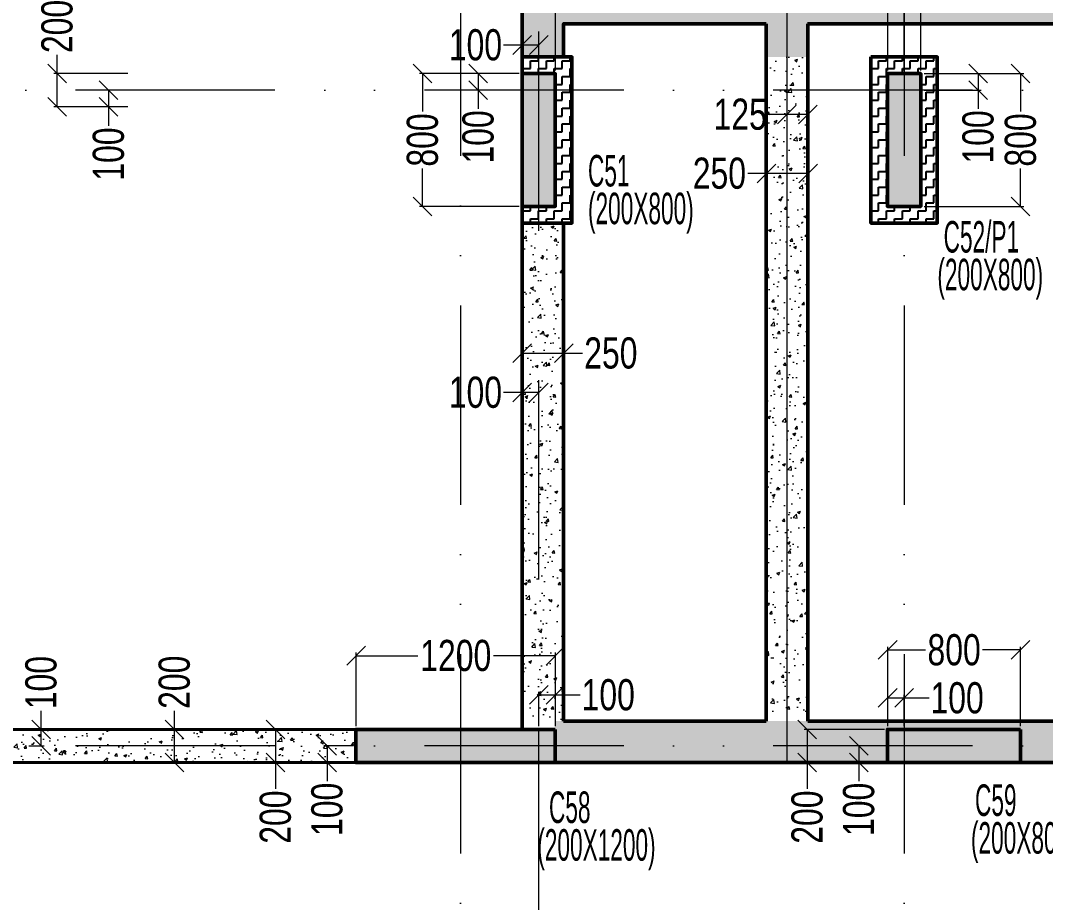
# Model space of a CAD drawing. Header units: millimetres. Extents: x 359 to 43503, y 1365 to 61403.
# Drawn here: x 17270 to 23441, y 18096 to 23408 of the extents above; entities that cross this region are included whole.
import ezdxf

# ---------------------------------------------------------------- set-up
doc = ezdxf.new("R2010")
doc.units = ezdxf.units.MM
doc.linetypes.add('ACAD_ISO04W100', pattern=[30, 24, -3, 0, -3])
doc.linetypes.add('ACAD_ISO12W100', pattern=[21, 12, -3, 0, -3, 0, -3])
for name, color, linetype, lineweight in [('-STR-WALL HAT', 250, 'Continuous', 20), ('A-ANNO-DIMS', 8, 'Continuous', 15), ('A-ANNO-GRID-LINE', 9, 'ACAD_ISO04W100', 20), ('A-CLMN', 5, 'Continuous', 50), ('A-CONC', 5, 'Continuous', 40), ('A-CONC-PATT', 253, 'Continuous', 0), ('S-COLS-IDEN', 4, 'Continuous', 9), ('STR-COL-DIM', 8, 'Continuous', 18), ('STR-GRID-LINE', 8, 'ACAD_ISO04W100', 15)]:
    doc.layers.add(name, color=color, linetype=linetype, lineweight=lineweight)
for name, color, linetype in [('AHC-A-HATCH', 7, 'Continuous'), ('COMMENTS', 1, 'Continuous'), ('S-COL-TER HATCH', 55, 'Continuous')]:
    doc.layers.add(name, color=color, linetype=linetype)
doc.styles.add('SOBHA', font='swisscl.ttf')
doc.styles.add('Swis721 LtCn BT', font='swisscl.ttf', dxfattribs={"width": 0.7, "height": 250})
doc.dimstyles.new('S-75', dxfattribs={"dimscale": 75, "dimtxt": 2.5, "dimasz": 1.5, "dimexe": 0.25, "dimexo": 0.25, "dimgap": 0.1, "dimtad": 0, "dimdec": 0, "dimzin": 0, "dimdsep": 46, "dimtxsty": 'SOBHA', "dimblk": 'OBLIQUE', "dimcen": 0.09, "dimclrd": 9, "dimclre": 9, "dimclrt": 6, "dimadec": 5, "dimazin": 0, "dimtfac": 1, "dimtdec": 0, "dimtmove": 0, "dimatfit": 3, "dimfxl": 0.18, "dimtolj": 1, "dimtzin": 0, "dimlwd": -1, "dimlwe": -1, "dimarcsym": 0})
pattern_1 = [(50, (-0.37, 0), (182.1847, -15.9391), [19.05, -209.55]), (355, (-0.37, 0), (-35.2434, 191.0568), [15.24, -167.6406]), (100.45144, (14.81, -1.33), (146.94125, 175.11775), [16.19, -178.0902]), (46.1842, (-0.37, 50.8), (271.079, -42.0423), [28.575, -314.325]), (96.6356, (22.22, 47.3), (237.4041, 247.4261), [24.285, -267.1356]), (351.18415, (-0.37, 50.8), (237.4041, 247.4261), [22.86, -251.4597]), (21, (25.03, 38.1), (151.6144, -102.2652), [19.05, -209.55]), (326, (25.03, 38.1), (61.802, 184.188), [15.24, -167.64]), (71.45144, (37.66, 29.58), (213.4164, 81.9228), [16.19, -178.0899]), (37.5, (-0.37, 0), (3.0886, 84.55504), [0, -165.608, 0, -170.18, 0, -168.275]), (7.5, (-0.37, 0), (66.81966, 100.18057), [0, -97.028, 0, -161.798, 0, -64.135]), (327.5, (-57.01, 0), (135.5906, -5.72874), [0, -63.5, 0, -198.12, 0, -262.89]), (317.5, (-82.41, 0), (148.1292, 25.4265), [0, -82.55, 0, -131.572, 0, -186.69])]

# ---------------------------------------------------------------- blocks, each defined once
blk = doc.blocks.new('A$Ca94b9103')
at = {"layer": '-STR-WALL HAT', "linetype": 'ByBlock'}
h = blk.add_hatch(dxfattribs=at)
h.set_pattern_fill('AR-CONC', color=8, style=0)
h.set_pattern_definition([(50, (-730.34, -0.2), (182.1847, -15.9391), [19.05, -209.55]), (355, (-730.34, -0.2), (-35.2434, 191.0568), [15.24, -167.6406]), (100.4514, (-715.16, -1.53), (146.9412, 175.1178), [16.19, -178.0902]), (46.1842, (-730.34, 50.6), (271.079, -42.0423), [28.575, -314.325]), (96.6356, (-707.75, 47.1), (237.404, 247.426), [24.285, -267.1356]), (351.1842, (-730.34, 50.6), (237.404, 247.426), [22.86, -251.4597]), (21, (-704.94, 37.9), (151.6144, -102.2652), [19.05, -209.55]), (326, (-704.94, 37.9), (61.802, 184.188), [15.24, -167.64]), (71.45144, (-692.31, 29.38), (213.4164, 81.9228), [16.19, -178.09]), (37.5, (-730.344, -0.2), (3.0886, 84.55504), [0, -165.608, 0, -170.18, 0, -168.275]), (7.5, (-730.34, -0.2), (66.81966, 100.18057), [0, -97.028, 0, -161.798, 0, -64.135]), (327.5, (-786.986, -0.2), (135.5906, -5.72874), [0, -63.5, 0, -198.12, 0, -262.89]), (317.5, (-812.39, -0.2), (148.1292, 25.4265), [0, -82.55, 0, -131.572, 0, -186.69])])
h.paths.add_polyline_path([(17789.6, 12905.8), (17539.6, 12905.8), (17539.6, 8955.4), (17789.6, 8955.4)])
at = {"layer": '-STR-WALL HAT'}
h = blk.add_hatch(dxfattribs=at)
h.set_pattern_fill('AR-CONC', color=8, style=0)
h.set_pattern_definition(pattern_1)
h.paths.add_polyline_path([(16320.4, 11905.6), (16070.4, 11905.6), (16070.4, 8905.6), (16320.4, 8905.6)])
h = blk.add_hatch(dxfattribs=at)
h.set_pattern_fill('AR-CONC', color=8, style=0)
h.set_pattern_definition(pattern_1)
edge = h.paths.add_edge_path()
edge.add_line((18390.8, 6405.6), (18390.8, 50.5))
edge.add_line((18390.8, 50.5), (8200.7, 50.5))
edge.add_line((8200.7, 50.5), (8201.3, 47.3))
edge.add_line((8201.3, 47.3), (7951.3, 47.3))
edge.add_line((7951.3, 47.3), (7949.9, -199.5))
edge.add_line((7949.9, -199.5), (29145.1, -199.5))
edge.add_line((29145.1, -199.5), (29145.8, 6894.9))
edge.add_line((29145.8, 6894.9), (31640.8, 6895.1))
edge.add_line((31640.8, 6895.1), (31640.7, 10405.6))
edge.add_line((31645.7, 10405.5), (31390.7, 10405.5))
edge.add_line((31390.7, 10405.5), (31390.8, 7145))
edge.add_line((31390.8, 7145), (28895.8, 7144.9))
edge.add_line((28895.8, 7144.9), (28895.8, 50.5))
edge.add_line((28895.8, 50.5), (18147, 50.5))
edge.add_line((18640.6, 50.5), (18641, 6655.6))
edge.add_line((18641, 6655.6), (16200.7, 6655.6))
edge.add_line((16200.7, 6655.6), (16200.3, 6405.6))
edge.add_line((16200.3, 6405.6), (18390.8, 6405.6))
h = blk.add_hatch(dxfattribs=at)
h.set_pattern_fill('AR-CONC', color=8, style=0)
h.set_pattern_definition([(50, (-0.37, 49.9), (182.1847, -15.9391), [19.05, -209.55]), (355, (-0.37, 49.9), (-35.2434, 191.0568), [15.24, -167.6406]), (100.4514, (14.81, 48.57), (146.9412, 175.1178), [16.19, -178.0902]), (46.1842, (-0.37, 100.7), (271.079, -42.0423), [28.575, -314.325]), (96.6356, (22.22, 97.2), (237.404, 247.426), [24.285, -267.1356]), (351.1842, (-0.37, 100.7), (237.404, 247.426), [22.86, -251.4597]), (21, (25.03, 88), (151.6144, -102.2652), [19.05, -209.55]), (326, (25.03, 88), (61.802, 184.188), [15.24, -167.64]), (71.4514, (37.66, 79.48), (213.4164, 81.9228), [16.19, -178.09]), (37.5, (-0.37, 49.9), (3.0886, 84.55504), [0, -165.608, 0, -170.18, 0, -168.275]), (7.5, (-0.37, 49.9), (66.81966, 100.18057), [0, -97.028, 0, -161.798, 0, -64.135]), (327.5, (-57.01, 49.9), (135.5906, -5.72874), [0, -63.5, 0, -198.12, 0, -262.89]), (317.5, (-82.41, 49.9), (148.1292, 25.4265), [0, -82.55, 0, -131.572, 0, -186.69])])
h.paths.add_polyline_path([(15069.5, 8855.5), (12364.7, 8855.4), (12364.7, 8655.5), (15069.5, 8655.6)])
at = {"layer": 'A-CONC-PATT'}
h = blk.add_hatch(color=256, dxfattribs=at)
h.dxf.hatch_style = 1
h.paths.add_polyline_path([(16270, 12805.5), (16070, 12805.5), (16070, 12005.5), (16270, 12005.5)])
h = blk.add_hatch(color=256, dxfattribs=at)
h.dxf.hatch_style = 1
h.paths.add_polyline_path([(18470, 12805.5), (18270, 12805.5), (18270, 12005.5), (18470, 12005.5)])
h = blk.add_hatch(color=256, dxfattribs=at)
h.dxf.hatch_style = 1
h.paths.add_polyline_path([(16270, 8655.5), (16270, 8855.5), (15070, 8855.5), (15070, 8655.5)])
h = blk.add_hatch(color=256, dxfattribs=at)
h.dxf.hatch_style = 1
h.paths.add_polyline_path([(19070, 8655.5), (19070, 8855.5), (18270, 8855.5), (18270, 8655.5)])
at = {"layer": 'AHC-A-HATCH', "linetype": 'ByBlock'}
h = blk.add_hatch(dxfattribs=at)
h.set_pattern_fill('AR-CONC', color=8)
h.set_pattern_definition([(50, (327805.75, 1799510.83), (182.184669, -15.939086), [19.05, -209.55]), (355, (327805.75, 1799510.83), (-35.243421, 191.056845), [15.24, -167.640584]), (100.451445, (327820.93, 1799509.5), (146.941247, 175.117752), [16.190009, -178.090245]), (46.1842, (327805.75, 1799561.63), (271.07904, -42.042328), [28.575, -314.325]), (96.635558, (327828.34, 1799558.12), (237.404134, 247.426125), [24.285023, -267.13561]), (351.184151, (327805.75, 1799561.63), (237.404134, 247.426125), [22.859967, -251.45973]), (21, (327831.15, 1799548.93), (151.614391, -102.265198), [19.05, -209.55]), (326, (327831.15, 1799548.93), (61.802028, 184.187966), [15.24, -167.64]), (71.451445, (327843.78, 1799540.4), (213.41642, 81.922769), [16.190009, -178.089938]), (37.5, (327805.75, 1799510.83), (3.0886033, 84.5550389), [0, -165.608, 0, -170.18, 0, -168.275]), (7.5, (327805.75, 1799510.83), (66.8196625, 100.180575), [0, -97.028, 0, -161.798, 0, -64.135]), (327.5, (327749.11, 1799510.83), (135.5905952, -5.728744), [0, -63.5, 0, -198.12, 0, -262.89]), (317.5, (327723.71, 1799510.83), (148.129181, 25.426491), [0, -82.55, 0, -131.572, 0, -186.69])])
h.paths.add_polyline_path([(21690.4, 12705.6), (21440.4, 12705.6), (21440.4, 8905.6), (20249.9, 8905.6), (20249.9, 8755.6), (23800, 8755.6), (23800, 8905.6), (21690.4, 8905.6)])
h.paths.add_polyline_path([(21690.4, 13105.6), (21690, 13105.7), (21690, 13355.7), (20249.9, 13355.6), (20249.9, 13105.6), (21440.4, 13105.6), (21440.4, 12705.6), (21690.4, 12705.6)])
h.paths.add_polyline_path([(19990.4, 13105.6), (20249.9, 13105.6), (20249.9, 13355.6), (17787.9, 13355.6), (17789.3, 12905.4), (17789.3, 12905.4), (17789.3, 13105.4), (19740.4, 13105.6), (19740.4, 12705.6), (19990.4, 12705.6)])
h.paths.add_polyline_path([(16320.4, 13355.6), (16320.4, 15235.5), (16169.5, 15235.5), (16169.5, 12905.5), (16320.4, 12905.6), (16320.4, 13105.6), (17539.3, 13105.6), (17539.3, 12905.6), (17789.3, 12905.4), (17787.9, 13355.6)])
h.paths.add_polyline_path([(16169.5, 15235.5), (16071.4, 15235.5), (16070.4, 12905.6), (16070.4, 12905.5), (16169.5, 12905.5)])
h.paths.add_polyline_path([(16269.5, 8905.5), (16269.5, 8755.6), (18270, 8755.6), (18270, 8855.5), (19070, 8855.5), (19071.1, 8905.5)])
h.paths.add_polyline_path([(16269.5, 8755.6), (16269.5, 8655.5), (18270, 8655.5), (18270, 8755.6)])
h.paths.add_polyline_path([(20249.9, 8755.6), (20249.9, 8905.6), (19990.4, 8905.6), (19990.4, 12705.6), (19740.4, 12705.6), (19740.4, 8905.6), (19071.1, 8905.6), (19070, 8755.6)])
h.paths.add_polyline_path([(20249.9, 8655.5), (20249.9, 8755.6), (19070, 8755.6), (19070, 8655.5)])
h.paths.add_polyline_path([(20249.9, 8755.6), (20249.9, 8655.5), (23800, 8655.5), (23800, 8755.6)])
at = {"layer": 'S-COL-TER HATCH', "linetype": 'ByBlock'}
h = blk.add_hatch(dxfattribs=at)
h.set_pattern_fill('ZIGZAG', color=8, scale=15)
h.set_pattern_definition([(0, (100.095, 925.54), (47.625, 47.625), [47.625, -47.625]), (90, (147.72, 925.54), (-47.625, 47.625), [47.625, -47.625])])
h.paths.add_polyline_path([(16370, 12905.5), (16070, 12905.5), (16070, 11905.5), (16370, 11905.5)])
h.paths.add_polyline_path([(16270, 12805.5), (16270, 12005.5), (16070, 12005.5), (16070, 12805.5)], flags=16)
at = {"layer": 'S-COL-TER HATCH'}
h = blk.add_hatch(dxfattribs=at)
h.set_pattern_fill('ZIGZAG', color=8, scale=15)
h.set_pattern_definition([(0, (99.947, 925.54), (47.625, 47.625), [47.625, -47.625]), (90, (147.57, 925.54), (-47.625, 47.625), [47.625, -47.625])])
h.paths.add_polyline_path([(18570, 12905.5), (18170, 12905.5), (18170, 11905.5), (18570, 11905.5)])
h.paths.add_polyline_path([(18270, 12005.5), (18270, 12805.5), (18470, 12805.5), (18470, 12005.5)], flags=16)
at = {"layer": 'A-CLMN'}
for p, q in [((17789.9, 13105.4, 0.1), (17790.1, 8905.5, -1.7)), ((16070.9, 12805.5, -1.9), (16070.9, 12005.5, -1.7)), ((16070, 11905.5, -0.8), (16070, 8855.5, -0.8)), ((16320.4, 11905.6, -0.7), (16320.4, 8905.5, -0.1)), ((16320.4, 8905.5, -0.1), (17539.6, 8905.5, -0.2)), ((17790.1, 8905.5, -0.2), (18169.7, 8905.5, -0.3)), ((16270, 8655.5, -0.8), (18170, 8655.6, -0.5)), ((18170, 8655.6, -0.5), (23804.5, 8655.5, -1.2)), ((18270, 8655.5, -0.5), (19070, 8655.5, -0.5)), ((18270, 8655.5, -0.5), (19070, 8655.5, -0.5))]:
    blk.add_line(p, q, dxfattribs=at)
for points, elevation in [([(16070, 12905.5), (16070, 15235.5), (16320, 15235.4), (16320.4, 13355.6)], -1.2), ([(17540.3, 13105.4), (17539.6, 8905.5)], -0.2), ([(19070, 8655.5), (19070, 8855.5)], -0.8)]:
    blk.add_lwpolyline(points, dxfattribs=dict(at, elevation=elevation))
for points in [[(16320, 12905.5), (16320, 13105.5), (17539.3, 13105.4)], [(17789.3, 13105.4), (19740, 13105.6), (19740, 8905.5), (18169.7, 8905.5)]]:
    blk.add_lwpolyline(points, dxfattribs=at)
for points, elevation in [([(16070, 12905.5), (16370, 12905.5), (16370, 11905.5), (16070, 11905.5)], -1), ([(18170, 12905.5), (18570, 12905.5), (18570, 11905.5), (18170, 11905.5)], -0.8), ([(16070, 12805.5), (16270, 12805.5), (16270, 12005.5), (16070, 12005.5)], -1), ([(18270, 12805.5), (18470, 12805.5), (18470, 12005.5), (18270, 12005.5)], -0.8), ([(16270, 8855.5), (16270, 8655.5), (15070, 8655.5), (15070, 8855.5)], -0.8), ([(19070, 8855.5), (19070, 8655.5), (18270, 8655.5), (18270, 8855.5)], -0.5)]:
    blk.add_lwpolyline(points, close=True, dxfattribs=dict(at, elevation=elevation))
at = {"layer": 'A-CONC', "ltscale": 50}
blk.add_line((16070, 12605.5, -2.5), (16070, 12605.5, -2.5), dxfattribs=at)
blk.add_line((16070, 12605.5, -2.5), (16070, 12605.5, -2.5), dxfattribs=at)
for points, elevation in [([(16070, 12805.5), (16070, 12605.5)], -1), ([(16070, 12805.5), (16070, 12605.5)], -1), ([(16070, 12005.5), (16270, 12005.5)], -0.8), ([(16070, 12005.5), (16270, 12005.5)], -0.8), ([(15069.5, 8855.5), (12370, 8855.5)], -0.6), ([(15070, 8855.5), (15070, 8855.5), (15070, 8655.5)], -0.8), ([(15070, 8855.5), (15070, 8855.5), (15070, 8655.5)], -0.8), ([(18270, 8855.5), (18270, 8655.5)], -0.6), ([(18270, 8855.5), (18270, 8655.5)], -0.6), ([(15069.5, 8655.5), (12370, 8655.6)], -0.8)]:
    blk.add_lwpolyline(points, dxfattribs=dict(at, elevation=elevation))
blk = doc.blocks.new('STRG')
at = {"layer": 'A-ANNO-DIMS', "linetype": 'ACAD_ISO12W100', "ltscale": 100}
for p, q in [((35970.1, -1588153, -0.1), (35970.1, -1637469.2, -0.1)), ((38639.8, -1588153, -0.1), (38639.8, -1637469.2, -0.1)), ((36439.7, -1588603, -0.1), (36439.7, -1637469.2, -0.1)), ((55854, -1622559.7, -0.1), (17033.9, -1622559.7, -0.1)), ((55854, -1626509.7, 0.1), (17033.9, -1626509.7, 0.1))]:
    blk.add_line(p, q, dxfattribs=at)
blk = doc.blocks.new('_Oblique')
at = {"color": 0, "linetype": 'ByBlock', "lineweight": -2}
blk.add_line((-0.5, -0.5), (0.5, 0.5), dxfattribs=at)
blk = doc.blocks.new('*D729')
at = {"layer": 'Defpoints', "color": 0, "transparency": 16777216}
for p in [(20490.3, 23627.4), (20290.3, 23088.7, 0.2), (20490.3, 23088.7, 0.2)]:
    blk.add_point(p, dxfattribs=at)
at = {"layer": 'STR-COL-DIM', "color": 9, "transparency": 16777216}
for p, q in [((20290.3, 23107.5), (20290.3, 23646.2)), ((20490.3, 23107.5), (20490.3, 23646.2)), ((20290.3, 23627.4), (20177.8, 23627.4)), ((20490.3, 23627.4), (20290.3, 23627.4))]:
    blk.add_line(p, q, dxfattribs=at)
at = {"layer": 'STR-COL-DIM', "color": 9, "transparency": 16777216, "xscale": 112.5, "yscale": 112.5, "zscale": 112.5, "rotation": 180}
blk.add_blockref('_Oblique', (20290.3, 23627.4), dxfattribs=at)
at = {"layer": 'STR-COL-DIM', "color": 9, "transparency": 16777216, "xscale": 112.5, "yscale": 112.5, "zscale": 112.5}
blk.add_blockref('_Oblique', (20490.3, 23627.4), dxfattribs=at)
at = {"layer": 'STR-COL-DIM', "color": 6, "transparency": 16777216, "insert": (20006.6, 23627.4), "char_height": 187.5, "attachment_point": 5, "style": 'SOBHA'}
blk.add_mtext('\\A1;200', dxfattribs=at)
blk = doc.blocks.new('*D730')
at = {"layer": 'Defpoints', "color": 0, "transparency": 16777216}
for p in [(20290.3, 23260.8), (20290.3, 23088.7, -0.4), (20390.3, 23088.7, 0.2)]:
    blk.add_point(p, dxfattribs=at)
at = {"layer": 'STR-COL-DIM', "color": 9, "transparency": 16777216}
for p, q in [((20290.3, 23107.5), (20290.3, 23279.6)), ((20390.3, 23107.5), (20390.3, 23279.6)), ((20290.3, 23260.8), (20177.8, 23260.8)), ((20390.3, 23260.8), (20290.3, 23260.8))]:
    blk.add_line(p, q, dxfattribs=at)
at = {"layer": 'STR-COL-DIM', "color": 9, "transparency": 16777216, "xscale": 112.5, "yscale": 112.5, "zscale": 112.5, "rotation": 180}
blk.add_blockref('_Oblique', (20290.3, 23260.8), dxfattribs=at)
at = {"layer": 'STR-COL-DIM', "color": 9, "transparency": 16777216, "xscale": 112.5, "yscale": 112.5, "zscale": 112.5}
blk.add_blockref('_Oblique', (20390.3, 23260.8), dxfattribs=at)
at = {"layer": 'STR-COL-DIM', "color": 6, "transparency": 16777216, "insert": (20008.7, 23260.8), "char_height": 187.5, "attachment_point": 5, "style": 'SOBHA'}
blk.add_mtext('\\A1;100', dxfattribs=at)
blk = doc.blocks.new('*D731')
at = {"layer": 'Defpoints', "color": 0, "transparency": 16777216}
for p in [(20290.3, 23088.7, 0.2), (20025.3, 22988.7), (20290.3, 22988.7)]:
    blk.add_point(p, dxfattribs=at)
at = {"layer": 'STR-COL-DIM', "color": 9, "transparency": 16777216}
for p, q in [((20271.6, 23088.7), (20006.5, 23088.7)), ((20025.3, 23088.7), (20025.3, 22988.7)), ((20271.6, 22988.7), (20006.5, 22988.7)), ((20025.3, 22988.7), (20025.3, 22876.2))]:
    blk.add_line(p, q, dxfattribs=at)
at = {"layer": 'STR-COL-DIM', "color": 9, "transparency": 16777216, "xscale": 112.5, "yscale": 112.5, "zscale": 112.5}
for p, rotation in [((20025.3, 23088.7), 90), ((20025.3, 22988.7), 270)]:
    blk.add_blockref('_Oblique', p, dxfattribs=dict(at, rotation=rotation))
at = {"layer": 'STR-COL-DIM', "color": 6, "transparency": 16777216, "insert": (20025.3, 22707.1), "char_height": 187.5, "attachment_point": 5, "rotation": 90, "style": 'SOBHA'}
blk.add_mtext('\\A1;100', dxfattribs=at)
blk = doc.blocks.new('*D732')
at = {"layer": 'Defpoints', "color": 0, "transparency": 16777216}
for p in [(19690.3, 23088.7), (20290.3, 23088.7), (20290.3, 22288.7)]:
    blk.add_point(p, dxfattribs=at)
at = {"layer": 'STR-COL-DIM', "color": 9, "transparency": 16777216}
for p, q in [((20271.6, 23088.7), (19671.6, 23088.7)), ((19690.3, 23088.7), (19690.3, 22860.3)), ((19690.3, 22288.7), (19690.3, 22517.2)), ((20271.6, 22288.7), (19671.6, 22288.7))]:
    blk.add_line(p, q, dxfattribs=at)
at = {"layer": 'STR-COL-DIM', "color": 9, "transparency": 16777216, "xscale": 112.5, "yscale": 112.5, "zscale": 112.5}
for p, rotation in [((19690.3, 23088.7), 90), ((19690.3, 22288.7), 270)]:
    blk.add_blockref('_Oblique', p, dxfattribs=dict(at, rotation=rotation))
at = {"layer": 'STR-COL-DIM', "color": 6, "transparency": 16777216, "insert": (19690.3, 22688.7), "char_height": 187.5, "attachment_point": 5, "rotation": 90, "style": 'SOBHA'}
blk.add_mtext('\\A1;800', dxfattribs=at)
blk = doc.blocks.new('*D733')
at = {"layer": 'Defpoints', "color": 0, "transparency": 16777216}
for p in [(22690.6, 23987.4), (22490.6, 23088.7, 0.2), (22690.6, 23088.7, 0.2)]:
    blk.add_point(p, dxfattribs=at)
at = {"layer": 'STR-COL-DIM', "color": 9, "transparency": 16777216}
for p, q in [((22490.6, 23107.5), (22490.6, 24006.2)), ((22690.6, 23107.5), (22690.6, 24006.2)), ((22490.6, 23987.4), (22690.6, 23987.4)), ((22690.6, 23987.4), (22803.1, 23987.4))]:
    blk.add_line(p, q, dxfattribs=at)
at = {"layer": 'STR-COL-DIM', "color": 9, "transparency": 16777216, "xscale": 112.5, "yscale": 112.5, "zscale": 112.5, "rotation": 180}
blk.add_blockref('_Oblique', (22490.6, 23987.4), dxfattribs=at)
at = {"layer": 'STR-COL-DIM', "color": 9, "transparency": 16777216, "xscale": 112.5, "yscale": 112.5, "zscale": 112.5}
blk.add_blockref('_Oblique', (22690.6, 23987.4), dxfattribs=at)
at = {"layer": 'STR-COL-DIM', "color": 6, "transparency": 16777216, "insert": (22974.3, 23987.4), "char_height": 187.5, "attachment_point": 5, "style": 'SOBHA'}
blk.add_mtext('\\A1;200', dxfattribs=at)
blk = doc.blocks.new('*D734')
at = {"layer": 'Defpoints', "color": 0, "transparency": 16777216}
for p in [(22690.6, 23768.2), (22590.6, 23088.7, 0.2), (22690.6, 23088.7, -0.6)]:
    blk.add_point(p, dxfattribs=at)
at = {"layer": 'STR-COL-DIM', "color": 9, "transparency": 16777216}
for p, q in [((22590.6, 23107.5), (22590.6, 23787)), ((22590.6, 23768.2), (22690.6, 23768.2)), ((22690.6, 23107.5), (22690.6, 23787)), ((22690.6, 23768.2), (22803.1, 23768.2))]:
    blk.add_line(p, q, dxfattribs=at)
at = {"layer": 'STR-COL-DIM', "color": 9, "transparency": 16777216, "xscale": 112.5, "yscale": 112.5, "zscale": 112.5, "rotation": 180}
blk.add_blockref('_Oblique', (22590.6, 23768.2), dxfattribs=at)
at = {"layer": 'STR-COL-DIM', "color": 9, "transparency": 16777216, "xscale": 112.5, "yscale": 112.5, "zscale": 112.5}
blk.add_blockref('_Oblique', (22690.6, 23768.2), dxfattribs=at)
at = {"layer": 'STR-COL-DIM', "color": 6, "transparency": 16777216, "insert": (22972.3, 23768.2), "char_height": 187.5, "attachment_point": 5, "style": 'SOBHA'}
blk.add_mtext('\\A1;100', dxfattribs=at)
blk = doc.blocks.new('*D735')
at = {"layer": 'Defpoints', "color": 0, "transparency": 16777216}
for p in [(22690.6, 23088.7, 0.2), (22690.6, 22988.7), (23035.2, 22988.7)]:
    blk.add_point(p, dxfattribs=at)
at = {"layer": 'STR-COL-DIM', "color": 9, "transparency": 16777216}
for p, q in [((22709.4, 23088.7), (23054, 23088.7)), ((23035.2, 23088.7), (23035.2, 22988.7)), ((22709.4, 22988.7), (23054, 22988.7)), ((23035.2, 22988.7), (23035.2, 22876.2))]:
    blk.add_line(p, q, dxfattribs=at)
at = {"layer": 'STR-COL-DIM', "color": 9, "transparency": 16777216, "xscale": 112.5, "yscale": 112.5, "zscale": 112.5}
for p, rotation in [((23035.2, 23088.7), 90), ((23035.2, 22988.7), 270)]:
    blk.add_blockref('_Oblique', p, dxfattribs=dict(at, rotation=rotation))
at = {"layer": 'STR-COL-DIM', "color": 6, "transparency": 16777216, "insert": (23035.2, 22707.1), "char_height": 187.5, "attachment_point": 5, "rotation": 90, "style": 'SOBHA'}
blk.add_mtext('\\A1;100', dxfattribs=at)
blk = doc.blocks.new('*D736')
at = {"layer": 'Defpoints', "color": 0, "transparency": 16777216}
for p in [(22690.6, 23088.7), (23290.6, 23088.7), (22690.6, 22288.7)]:
    blk.add_point(p, dxfattribs=at)
at = {"layer": 'STR-COL-DIM', "color": 9, "transparency": 16777216}
for p, q in [((22709.4, 23088.7), (23309.4, 23088.7)), ((23290.6, 23088.7), (23290.6, 22860.3)), ((23290.6, 22288.7), (23290.6, 22517.2)), ((22709.4, 22288.7), (23309.4, 22288.7))]:
    blk.add_line(p, q, dxfattribs=at)
at = {"layer": 'STR-COL-DIM', "color": 9, "transparency": 16777216, "xscale": 112.5, "yscale": 112.5, "zscale": 112.5}
for p, rotation in [((23290.6, 23088.7), 90), ((23290.6, 22288.7), 270)]:
    blk.add_blockref('_Oblique', p, dxfattribs=dict(at, rotation=rotation))
at = {"layer": 'STR-COL-DIM', "color": 6, "transparency": 16777216, "insert": (23290.6, 22688.7), "char_height": 187.5, "attachment_point": 5, "rotation": 90, "style": 'SOBHA'}
blk.add_mtext('\\A1;800', dxfattribs=at)
blk = doc.blocks.new('*D745')
at = {"layer": 'Defpoints', "color": 0, "transparency": 16777216}
for p in [(17935.1, 22988.7, -0.4), (17800, 22888.7), (17935.1, 22888.7, -0.4)]:
    blk.add_point(p, dxfattribs=at)
at = {"layer": 'STR-COL-DIM', "color": 9, "transparency": 16777216}
for p, q in [((17916.4, 22988.7), (17781.2, 22988.7)), ((17800, 22988.7), (17800, 22888.7)), ((17916.4, 22888.7), (17781.2, 22888.7)), ((17800, 22888.7), (17800, 22773))]:
    blk.add_line(p, q, dxfattribs=at)
at = {"layer": 'STR-COL-DIM', "color": 9, "transparency": 16777216, "xscale": 112.5, "yscale": 112.5, "zscale": 112.5}
for p, rotation in [((17800, 22988.7), 90), ((17800, 22888.7), 270)]:
    blk.add_blockref('_Oblique', p, dxfattribs=dict(at, rotation=rotation))
at = {"layer": 'STR-COL-DIM', "color": 6, "transparency": 16777216, "insert": (17800, 22603.9), "char_height": 187.5, "attachment_point": 5, "rotation": 90, "style": 'SOBHA'}
blk.add_mtext('\\A1;100', dxfattribs=at)
blk = doc.blocks.new('*D746')
at = {"layer": 'Defpoints', "color": 0, "transparency": 16777216}
for p in [(17490.2, 23088.7), (17935.1, 23088.7, -0.8), (17935.1, 22888.7, -0.4)]:
    blk.add_point(p, dxfattribs=at)
at = {"layer": 'STR-COL-DIM', "color": 9, "transparency": 16777216}
for p, q in [((17490.2, 23088.7), (17490.2, 23201.2)), ((17916.4, 23088.7), (17471.5, 23088.7)), ((17490.2, 22888.7), (17490.2, 23088.7)), ((17916.4, 22888.7), (17471.5, 22888.7))]:
    blk.add_line(p, q, dxfattribs=at)
at = {"layer": 'STR-COL-DIM', "color": 9, "transparency": 16777216, "xscale": 112.5, "yscale": 112.5, "zscale": 112.5}
for p, rotation in [((17490.2, 23088.7), 90), ((17490.2, 22888.7), 270)]:
    blk.add_blockref('_Oblique', p, dxfattribs=dict(at, rotation=rotation))
at = {"layer": 'STR-COL-DIM', "color": 6, "transparency": 16777216, "insert": (17490.2, 23372.5), "char_height": 187.5, "attachment_point": 5, "rotation": 90, "style": 'SOBHA'}
blk.add_mtext('\\A1;200', dxfattribs=at)
blk = doc.blocks.new('*D749')
at = {"layer": 'Defpoints', "color": 0, "transparency": 16777216}
for p in [(20540.3, 21404.7), (20290.3, 20949.3, 0.2), (20540.3, 20949.3, -0.8)]:
    blk.add_point(p, dxfattribs=at)
at = {"layer": 'STR-COL-DIM', "color": 9, "transparency": 16777216}
for p, q in [((20290.3, 20968.1), (20290.3, 21423.5)), ((20540.3, 20968.1), (20540.3, 21423.5)), ((20290.3, 21404.7), (20540.3, 21404.7)), ((20540.3, 21404.7), (20652.8, 21404.7))]:
    blk.add_line(p, q, dxfattribs=at)
at = {"layer": 'STR-COL-DIM', "color": 9, "transparency": 16777216, "xscale": 112.5, "yscale": 112.5, "zscale": 112.5, "rotation": 180}
blk.add_blockref('_Oblique', (20290.3, 21404.7), dxfattribs=at)
at = {"layer": 'STR-COL-DIM', "color": 9, "transparency": 16777216, "xscale": 112.5, "yscale": 112.5, "zscale": 112.5}
blk.add_blockref('_Oblique', (20540.3, 21404.7), dxfattribs=at)
at = {"layer": 'STR-COL-DIM', "color": 6, "transparency": 16777216, "insert": (20824, 21404.7), "char_height": 187.5, "attachment_point": 5, "style": 'SOBHA'}
blk.add_mtext('\\A1;250', dxfattribs=at)
blk = doc.blocks.new('*D750')
at = {"layer": 'Defpoints', "color": 0, "transparency": 16777216}
for p in [(20290.3, 21168.2), (20290.3, 20968.1), (20390.3, 20949.3, 0.2)]:
    blk.add_point(p, dxfattribs=at)
at = {"layer": 'STR-COL-DIM', "color": 9, "transparency": 16777216}
for p, q in [((20290.3, 21168.2), (20177.8, 21168.2)), ((20290.3, 20986.8), (20290.3, 21186.9)), ((20390.3, 21168.2), (20290.3, 21168.2)), ((20390.3, 20968.1), (20390.3, 21186.9))]:
    blk.add_line(p, q, dxfattribs=at)
at = {"layer": 'STR-COL-DIM', "color": 9, "transparency": 16777216, "xscale": 112.5, "yscale": 112.5, "zscale": 112.5, "rotation": 180}
blk.add_blockref('_Oblique', (20290.3, 21168.2), dxfattribs=at)
at = {"layer": 'STR-COL-DIM', "color": 9, "transparency": 16777216, "xscale": 112.5, "yscale": 112.5, "zscale": 112.5}
blk.add_blockref('_Oblique', (20390.3, 21168.2), dxfattribs=at)
at = {"layer": 'STR-COL-DIM', "color": 6, "transparency": 16777216, "insert": (20008.7, 21168.2), "char_height": 187.5, "attachment_point": 5, "style": 'SOBHA'}
blk.add_mtext('\\A1;100', dxfattribs=at)
blk = doc.blocks.new('*D582')
at = {"layer": 'Defpoints', "color": 0, "transparency": 16777216}
for p in [(19289.4, 19038.7, -0.4), (19115.5, 18938.7), (19289.4, 18938.7)]:
    blk.add_point(p, dxfattribs=at)
at = {"layer": 'STR-COL-DIM', "color": 9, "transparency": 16777216}
for p, q in [((19270.7, 19038.7), (19096.8, 19038.7)), ((19115.5, 19038.7), (19115.5, 18938.7)), ((19270.7, 18938.7), (19096.8, 18938.7)), ((19115.5, 18938.7), (19115.5, 18826.2))]:
    blk.add_line(p, q, dxfattribs=at)
at = {"layer": 'STR-COL-DIM', "color": 9, "transparency": 16777216, "xscale": 112.5, "yscale": 112.5, "zscale": 112.5}
for p, rotation in [((19115.5, 19038.7), 90), ((19115.5, 18938.7), 270)]:
    blk.add_blockref('_Oblique', p, dxfattribs=dict(at, rotation=rotation))
at = {"layer": 'STR-COL-DIM', "color": 6, "transparency": 16777216, "insert": (19115.5, 18657.1), "char_height": 187.5, "attachment_point": 5, "rotation": 90, "style": 'SOBHA'}
blk.add_mtext('\\A1;100', dxfattribs=at)
blk = doc.blocks.new('*D583')
at = {"layer": 'Defpoints', "color": 0, "transparency": 16777216}
for p in [(18804.8, 19138.7), (19289.4, 19138.7, -0.3), (19289.4, 18938.7, -0.4)]:
    blk.add_point(p, dxfattribs=at)
at = {"layer": 'STR-COL-DIM', "color": 9, "transparency": 16777216}
for p, q in [((19270.7, 19138.7), (18786.1, 19138.7)), ((18804.8, 19138.7), (18804.8, 18938.7)), ((19270.7, 18938.7), (18786.1, 18938.7)), ((18804.8, 18938.7), (18804.8, 18781.5))]:
    blk.add_line(p, q, dxfattribs=at)
at = {"layer": 'STR-COL-DIM', "color": 9, "transparency": 16777216, "xscale": 112.5, "yscale": 112.5, "zscale": 112.5}
for p, rotation in [((18804.8, 19138.7), 90), ((18804.8, 18938.7), 270)]:
    blk.add_blockref('_Oblique', p, dxfattribs=dict(at, rotation=rotation))
at = {"layer": 'STR-COL-DIM', "color": 6, "transparency": 16777216, "insert": (18804.8, 18610.3), "char_height": 187.5, "attachment_point": 5, "rotation": 90, "style": 'SOBHA'}
blk.add_mtext('\\A1;200', dxfattribs=at)
blk = doc.blocks.new('*D584')
at = {"layer": 'Defpoints', "color": 0, "transparency": 16777216}
for p in [(20490.3, 19582.7), (19290.4, 19138.6, -0.8), (20490.3, 19138.7)]:
    blk.add_point(p, dxfattribs=at)
at = {"layer": 'STR-COL-DIM', "color": 9, "transparency": 16777216}
for p, q in [((19290.4, 19157.4), (19290.4, 19601.4)), ((19290.4, 19582.7), (19662.5, 19582.7)), ((20490.3, 19582.7), (20118.2, 19582.7)), ((20490.3, 19157.5), (20490.3, 19601.4))]:
    blk.add_line(p, q, dxfattribs=at)
at = {"layer": 'STR-COL-DIM', "color": 9, "transparency": 16777216, "xscale": 112.5, "yscale": 112.5, "zscale": 112.5, "rotation": 180}
blk.add_blockref('_Oblique', (19290.4, 19582.7), dxfattribs=at)
at = {"layer": 'STR-COL-DIM', "color": 9, "transparency": 16777216, "xscale": 112.5, "yscale": 112.5, "zscale": 112.5}
blk.add_blockref('_Oblique', (20490.3, 19582.7), dxfattribs=at)
at = {"layer": 'STR-COL-DIM', "color": 6, "transparency": 16777216, "insert": (19890.4, 19582.7), "char_height": 187.5, "attachment_point": 5, "style": 'SOBHA'}
blk.add_mtext('\\A1;1200', dxfattribs=at)
blk = doc.blocks.new('*D585')
at = {"layer": 'Defpoints', "color": 0, "transparency": 16777216}
for p in [(20390.5, 19346.2), (20390.5, 19138.7, -0.4), (20490.3, 19138.7)]:
    blk.add_point(p, dxfattribs=at)
at = {"layer": 'STR-COL-DIM', "color": 9, "transparency": 16777216}
for p, q in [((20390.5, 19157.5), (20390.5, 19364.9)), ((20390.5, 19346.2), (20490.3, 19346.2)), ((20490.3, 19157.5), (20490.3, 19364.9)), ((20490.3, 19346.2), (20639.2, 19346.2))]:
    blk.add_line(p, q, dxfattribs=at)
at = {"layer": 'STR-COL-DIM', "color": 9, "transparency": 16777216, "xscale": 112.5, "yscale": 112.5, "zscale": 112.5, "rotation": 180}
blk.add_blockref('_Oblique', (20390.5, 19346.2), dxfattribs=at)
at = {"layer": 'STR-COL-DIM', "color": 9, "transparency": 16777216, "xscale": 112.5, "yscale": 112.5, "zscale": 112.5}
blk.add_blockref('_Oblique', (20490.3, 19346.2), dxfattribs=at)
at = {"layer": 'STR-COL-DIM', "color": 6, "transparency": 16777216, "insert": (20808.3, 19346.2), "char_height": 187.5, "attachment_point": 5, "style": 'SOBHA'}
blk.add_mtext('\\A1;100', dxfattribs=at)
blk = doc.blocks.new('*D586')
at = {"layer": 'Defpoints', "color": 0, "transparency": 16777216}
for p in [(22490.6, 19038.7, -0.4), (22316.7, 18938.7), (22490.6, 18938.7)]:
    blk.add_point(p, dxfattribs=at)
at = {"layer": 'STR-COL-DIM', "color": 9, "transparency": 16777216}
for p, q in [((22471.9, 19038.7), (22298, 19038.7)), ((22316.7, 19038.7), (22316.7, 18938.7)), ((22471.9, 18938.7), (22298, 18938.7)), ((22316.7, 18938.7), (22316.7, 18826.2))]:
    blk.add_line(p, q, dxfattribs=at)
at = {"layer": 'STR-COL-DIM', "color": 9, "transparency": 16777216, "xscale": 112.5, "yscale": 112.5, "zscale": 112.5}
for p, rotation in [((22316.7, 19038.7), 90), ((22316.7, 18938.7), 270)]:
    blk.add_blockref('_Oblique', p, dxfattribs=dict(at, rotation=rotation))
at = {"layer": 'STR-COL-DIM', "color": 6, "transparency": 16777216, "insert": (22316.7, 18657.1), "char_height": 187.5, "attachment_point": 5, "rotation": 90, "style": 'SOBHA'}
blk.add_mtext('\\A1;100', dxfattribs=at)
blk = doc.blocks.new('*D587')
at = {"layer": 'Defpoints', "color": 0, "transparency": 16777216}
for p in [(22006, 19138.7), (22490.6, 19138.7, -0.4), (22490.6, 18938.7, -0.4)]:
    blk.add_point(p, dxfattribs=at)
at = {"layer": 'STR-COL-DIM', "color": 9, "transparency": 16777216}
for p, q in [((22471.9, 19138.7), (21987.3, 19138.7)), ((22006, 19138.7), (22006, 18938.7)), ((22471.9, 18938.7), (21987.3, 18938.7)), ((22006, 18938.7), (22006, 18781.5))]:
    blk.add_line(p, q, dxfattribs=at)
at = {"layer": 'STR-COL-DIM', "color": 9, "transparency": 16777216, "xscale": 112.5, "yscale": 112.5, "zscale": 112.5}
for p, rotation in [((22006, 19138.7), 90), ((22006, 18938.7), 270)]:
    blk.add_blockref('_Oblique', p, dxfattribs=dict(at, rotation=rotation))
at = {"layer": 'STR-COL-DIM', "color": 6, "transparency": 16777216, "insert": (22006, 18610.3), "char_height": 187.5, "attachment_point": 5, "rotation": 90, "style": 'SOBHA'}
blk.add_mtext('\\A1;200', dxfattribs=at)
blk = doc.blocks.new('*D588')
at = {"layer": 'Defpoints', "color": 0, "transparency": 16777216}
for p in [(23290.6, 19617.1), (22490.6, 19138.7, -0.4), (23290.6, 19138.7)]:
    blk.add_point(p, dxfattribs=at)
at = {"layer": 'STR-COL-DIM', "color": 9, "transparency": 16777216}
for p, q in [((22490.6, 19157.5), (22490.6, 19635.8)), ((23290.6, 19157.5), (23290.6, 19635.8)), ((22490.6, 19617.1), (22719.1, 19617.1)), ((23290.6, 19617.1), (23062.2, 19617.1))]:
    blk.add_line(p, q, dxfattribs=at)
at = {"layer": 'STR-COL-DIM', "color": 9, "transparency": 16777216, "xscale": 112.5, "yscale": 112.5, "zscale": 112.5, "rotation": 180}
blk.add_blockref('_Oblique', (22490.6, 19617.1), dxfattribs=at)
at = {"layer": 'STR-COL-DIM', "color": 9, "transparency": 16777216, "xscale": 112.5, "yscale": 112.5, "zscale": 112.5}
blk.add_blockref('_Oblique', (23290.6, 19617.1), dxfattribs=at)
at = {"layer": 'STR-COL-DIM', "color": 6, "transparency": 16777216, "insert": (22890.6, 19617.1), "char_height": 187.5, "attachment_point": 5, "style": 'SOBHA'}
blk.add_mtext('\\A1;800', dxfattribs=at)
blk = doc.blocks.new('*D589')
at = {"layer": 'Defpoints', "color": 0, "transparency": 16777216}
for p in [(22490.6, 19327.9), (22490.6, 19138.7), (22590.6, 19138.7, -0.8)]:
    blk.add_point(p, dxfattribs=at)
at = {"layer": 'STR-COL-DIM', "color": 9, "transparency": 16777216}
for p, q in [((22490.6, 19157.5), (22490.6, 19346.6)), ((22490.6, 19327.9), (22590.6, 19327.9)), ((22590.6, 19157.5), (22590.6, 19346.6)), ((22590.6, 19327.9), (22739.5, 19327.9))]:
    blk.add_line(p, q, dxfattribs=at)
at = {"layer": 'STR-COL-DIM', "color": 9, "transparency": 16777216, "xscale": 112.5, "yscale": 112.5, "zscale": 112.5, "rotation": 180}
blk.add_blockref('_Oblique', (22490.6, 19327.9), dxfattribs=at)
at = {"layer": 'STR-COL-DIM', "color": 9, "transparency": 16777216, "xscale": 112.5, "yscale": 112.5, "zscale": 112.5}
blk.add_blockref('_Oblique', (22590.6, 19327.9), dxfattribs=at)
at = {"layer": 'STR-COL-DIM', "color": 6, "transparency": 16777216, "insert": (22908.6, 19327.9), "char_height": 187.5, "attachment_point": 5, "style": 'SOBHA'}
blk.add_mtext('\\A1;100', dxfattribs=at)
blk = doc.blocks.new('*D475')
at = {"layer": 'Defpoints', "color": 0, "linetype": 'ByBlock', "transparency": 16777216}
for p in [(17992.6, 19138.7, -0.4), (18196.4, 19138.7), (17992.6, 18938.6, -0.6)]:
    blk.add_point(p, dxfattribs=at)
at = {"layer": 'STR-COL-DIM', "color": 9, "transparency": 16777216}
for p, q in [((18196.4, 19138.7), (18196.4, 19251.2)), ((18011.4, 19138.7), (18215.2, 19138.7)), ((18196.4, 18938.6), (18196.4, 19138.7)), ((18011.4, 18938.6), (18215.2, 18938.6))]:
    blk.add_line(p, q, dxfattribs=at)
at = {"layer": 'STR-COL-DIM', "color": 9, "linetype": 'ByBlock', "transparency": 16777216, "xscale": 112.5, "yscale": 112.5, "zscale": 112.5}
for p, rotation in [((18196.4, 19138.7), 90), ((18196.4, 18938.6), 270)]:
    blk.add_blockref('_Oblique', p, dxfattribs=dict(at, rotation=rotation))
at = {"layer": 'STR-COL-DIM', "color": 6, "linetype": 'ByBlock', "transparency": 16777216, "insert": (18196.4, 19422.5), "char_height": 187.5, "attachment_point": 5, "rotation": 90, "style": 'SOBHA'}
blk.add_mtext('\\A1;200', dxfattribs=at)
blk = doc.blocks.new('*D476')
at = {"layer": 'Defpoints', "color": 0, "linetype": 'ByBlock', "transparency": 16777216}
for p in [(17393.8, 19138.7), (17804.5, 19138.7, -0.4), (17301.2, 19038.7, -0.3)]:
    blk.add_point(p, dxfattribs=at)
at = {"layer": 'STR-COL-DIM', "color": 9, "transparency": 16777216}
for p, q in [((17393.8, 19138.7), (17393.8, 19251.2)), ((17785.7, 19138.7), (17375.1, 19138.7)), ((17393.8, 19038.7), (17393.8, 19138.7)), ((17320, 19038.7), (17412.6, 19038.7))]:
    blk.add_line(p, q, dxfattribs=at)
at = {"layer": 'STR-COL-DIM', "color": 9, "linetype": 'ByBlock', "transparency": 16777216, "xscale": 112.5, "yscale": 112.5, "zscale": 112.5}
for p, rotation in [((17393.8, 19138.7), 90), ((17393.8, 19038.7), 270)]:
    blk.add_blockref('_Oblique', p, dxfattribs=dict(at, rotation=rotation))
at = {"layer": 'STR-COL-DIM', "color": 6, "linetype": 'ByBlock', "transparency": 16777216, "insert": (17393.8, 19420.4), "char_height": 187.5, "attachment_point": 5, "rotation": 90, "style": 'SOBHA'}
blk.add_mtext('\\A1;100', dxfattribs=at)
blk = doc.blocks.new('*D540')
at = {"layer": 'Defpoints', "color": 0, "transparency": 16777216}
for p in [(21884.1, 23082.2, 0.5), (22009.4, 23082.2, 0.7), (21884.1, 22842.9)]:
    blk.add_point(p, dxfattribs=at)
at = {"layer": 'STR-COL-DIM', "color": 9, "transparency": 16777216}
for p, q in [((21884.1, 23063.4), (21884.1, 22824.2)), ((22009.4, 23063.4), (22009.4, 22824.2)), ((21884.1, 22842.9), (21771.6, 22842.9)), ((22009.4, 22842.9), (21884.1, 22842.9))]:
    blk.add_line(p, q, dxfattribs=at)
at = {"layer": 'STR-COL-DIM', "color": 9, "transparency": 16777216, "xscale": 112.5, "yscale": 112.5, "zscale": 112.5, "rotation": 180}
blk.add_blockref('_Oblique', (21884.1, 22842.9), dxfattribs=at)
at = {"layer": 'STR-COL-DIM', "color": 9, "transparency": 16777216, "xscale": 112.5, "yscale": 112.5, "zscale": 112.5}
blk.add_blockref('_Oblique', (22009.4, 22842.9), dxfattribs=at)
at = {"layer": 'STR-COL-DIM', "color": 6, "transparency": 16777216, "insert": (21602.7, 22842.9), "char_height": 187.5, "attachment_point": 5, "style": 'SOBHA'}
blk.add_mtext('\\A1;125', dxfattribs=at)
blk = doc.blocks.new('*D541')
at = {"layer": 'Defpoints', "color": 0, "transparency": 16777216}
for p in [(21761.2, 22676, 0.6), (22011.4, 22675.9, 0.5), (21761.2, 22487.5)]:
    blk.add_point(p, dxfattribs=at)
at = {"layer": 'STR-COL-DIM', "color": 9, "transparency": 16777216}
for p, q in [((21761.2, 22657.2), (21761.2, 22468.8)), ((22011.4, 22657.2), (22011.4, 22468.8)), ((21761.2, 22487.5), (21648.7, 22487.5)), ((22011.4, 22487.5), (21761.2, 22487.5))]:
    blk.add_line(p, q, dxfattribs=at)
at = {"layer": 'STR-COL-DIM', "color": 9, "transparency": 16777216, "xscale": 112.5, "yscale": 112.5, "zscale": 112.5, "rotation": 180}
blk.add_blockref('_Oblique', (21761.2, 22487.5), dxfattribs=at)
at = {"layer": 'STR-COL-DIM', "color": 9, "transparency": 16777216, "xscale": 112.5, "yscale": 112.5, "zscale": 112.5}
blk.add_blockref('_Oblique', (22011.4, 22487.5), dxfattribs=at)
at = {"layer": 'STR-COL-DIM', "color": 6, "transparency": 16777216, "insert": (21477.5, 22487.5), "char_height": 187.5, "attachment_point": 5, "style": 'SOBHA'}
blk.add_mtext('\\A1;250', dxfattribs=at)
blk = doc.blocks.new('A$Cf6cfdd6f')
at = {"layer": 'S-COLS-IDEN', "char_height": 190, "width": 501.429, "attachment_point": 1, "style": 'Swis721 LtCn BT'}
for s, insert in [('C51', (16366.1, 11389.8)), ('(200X800)', (16366.1, 11162.7)), ('C52/P1', (18507.1, 10991.9, 0.4)), ('(200X800)', (18469.7, 10764.8, 0.4)), ('C59', (18696.2, 7598.5)), ('C58', (16131.3, 7555.9, -0.5)), ('(200X800)', (18671.7, 7371.5)), ('(200X1200)', (16060.8, 7328.9, -0.5))]:
    blk.add_mtext(s, dxfattribs=dict(at, insert=insert))

msp = doc.modelspace()

# ---------------------------------------------------------------- linework, layer by layer
at = {"layer": 'STR-GRID-LINE', "ltscale": 0.3}
msp.add_line((21884.1, 24567.3, 0.4), (21884.1, 18938.6, 0.6), dxfattribs=at)

# ---------------------------------------------------------------- block references
msp.add_blockref('A$Ca94b9103', (4219.5, 10283.2, 0.8))
at = {"layer": 'A-ANNO-GRID-LINE'}
msp.add_blockref('STRG', (-16050.5, 1645548.5, 0.4), dxfattribs=at)
at = {"layer": 'COMMENTS', "linetype": 'ByBlock'}
msp.add_blockref('A$Cf6cfdd6f', (4320.3, 11208.8, 1.4), dxfattribs=at)

# ---------------------------------------------------------------- dimensions: what is measured, and where the dimension line sits
at = {"layer": 'STR-COL-DIM'}
for base, p1, p2, picture, middle in [((22690.6, 23987.4, 0.4), (22490.6, 23088.7, 0.5), (22690.6, 23088.7, 0.5), '*D733', (22974.3, 23987.4, 0.4)), ((22690.6, 23768.2, 0.4), (22590.6, 23088.7, 0.5), (22690.6, 23088.7, -0.2), '*D734', (22972.3, 23768.2, 0.4)), ((20290.3, 23260.8, 0.2), (20390.3, 23088.7, 0.4), (20290.3, 23088.7, -0.2), '*D730', (20008.7, 23260.8, 0.2)), ((21884.1, 22842.9), (22009.4, 23082.2, 0.7), (21884.1, 23082.2, 0.5), '*D540', (21602.7, 22842.9)), ((21761.2, 22487.5), (22011.4, 22675.9, 0.5), (21761.2, 22676, 0.6), '*D541', (21477.5, 22487.5)), ((20540.3, 21404.7, 1.2), (20290.3, 20949.3, 1.4), (20540.3, 20949.3, 0.4), '*D749', (20824, 21404.7, 1.2)), ((20290.3, 21168.2, 1.2), (20390.3, 20949.3, 1.4), (20290.3, 20968.1, 1.2), '*D750', (20008.7, 21168.2, 1.2)), ((20490.3, 19582.7, 1), (19290.4, 19138.6, 0.1), (20490.3, 19138.7, 1), '*D584', (19890.4, 19582.7, 1)), ((23290.6, 19617.1, 0.8), (22490.6, 19138.7, 0.4), (23290.6, 19138.7, 0.8), '*D588', (22890.6, 19617.1, 0.8))]:
    dim = msp.add_linear_dim(base=base, p1=p1, p2=p2, dimstyle='S-75', dxfattribs=at)
    dim.commit()
    dim.dimension.update_dxf_attribs({"geometry": picture, "text_midpoint": middle})
for base, p1, p2, picture, middle in [((20490.3, 23627.4, 0.2), (20290.3, 23088.7, 0.4), (20490.3, 23088.7, 0.4), '*D729', (20006.6, 23627.4, 0.2)), ((20390.5, 19346.2, 1), (20490.3, 19138.7, 1), (20390.5, 19138.7, 0.6), '*D585', (20808.3, 19346.2, 1)), ((22490.6, 19327.9, 0.8), (22590.6, 19138.7, 0), (22490.6, 19138.7, 0.8), '*D589', (22908.6, 19327.9, 0.8))]:
    dim = msp.add_linear_dim(base=base, p1=p1, p2=p2, dimstyle='S-75', dxfattribs=at)
    dim.commit()
    dim.dimension.update_dxf_attribs({"geometry": picture, "text_midpoint": middle, "dimtype": 160})
for base, p1, p2, picture, middle in [((17490.2, 23088.7, 0.8), (17935.1, 22888.7, 0.4), (17935.1, 23088.7, 0), '*D746', (17490.2, 23372.5, 0.8)), ((19690.3, 23088.7, 0.2), (20290.3, 22288.7, 0.2), (20290.3, 23088.7, 0.2), '*D732', (19690.3, 22688.7, 0.2)), ((20025.3, 22988.7, 0.2), (20290.3, 23088.7, 0.4), (20290.3, 22988.7, 0.2), '*D731', (20025.3, 22707.1, 0.2)), ((23035.2, 22988.7, 0.4), (22690.6, 23088.7, 0.5), (22690.6, 22988.7, 0.4), '*D735', (23035.2, 22707.1, 0.4)), ((23290.6, 23088.7, 0.4), (22690.6, 22288.7, 0.4), (22690.6, 23088.7, 0.4), '*D736', (23290.6, 22688.7, 0.4)), ((19115.5, 18938.7, 0.7), (19289.4, 19038.7, 0.3), (19289.4, 18938.7, 0.7), '*D582', (19115.5, 18657.1, 0.7)), ((22316.7, 18938.7, 0.8), (22490.6, 19038.7, 0.4), (22490.6, 18938.7, 0.8), '*D586', (22316.7, 18657.1, 0.8))]:
    dim = msp.add_linear_dim(base=base, p1=p1, p2=p2, angle=90, dimstyle='S-75', dxfattribs=at)
    dim.commit()
    dim.dimension.update_dxf_attribs({"geometry": picture, "text_midpoint": middle})
for base, p1, p2, picture, middle in [((17800, 22888.7, 0.8), (17935.1, 22988.7, 0.4), (17935.1, 22888.7, 0.4), '*D745', (17800, 22603.9, 0.8)), ((18804.8, 19138.7, 0.7), (19289.4, 18938.7, 0.3), (19289.4, 19138.7, 0.4), '*D583', (18804.8, 18610.3, 0.7)), ((22006, 19138.7, 0.8), (22490.6, 18938.7, 0.4), (22490.6, 19138.7, 0.4), '*D587', (22006, 18610.3, 0.8))]:
    dim = msp.add_linear_dim(base=base, p1=p1, p2=p2, angle=90, dimstyle='S-75', dxfattribs=at)
    dim.commit()
    dim.dimension.update_dxf_attribs({"geometry": picture, "text_midpoint": middle, "dimtype": 160})
at = {"layer": 'STR-COL-DIM', "color": 6, "linetype": 'ByBlock'}
for base, p1, p2, picture, middle in [((17393.8, 19138.7, 0.8), (17301.2, 19038.7, 0.5), (17804.5, 19138.7, 0.4), '*D476', (17393.8, 19420.4, 0.8)), ((18196.4, 19138.7, 0.8), (17992.6, 18938.6, 0.1), (17992.6, 19138.7, 0.4), '*D475', (18196.4, 19422.5, 0.8))]:
    dim = msp.add_linear_dim(base=base, p1=p1, p2=p2, angle=90, dimstyle='S-75', dxfattribs=at)
    dim.commit()
    dim.dimension.update_dxf_attribs({"geometry": picture, "text_midpoint": middle})

doc.saveas('drawing.dxf')
